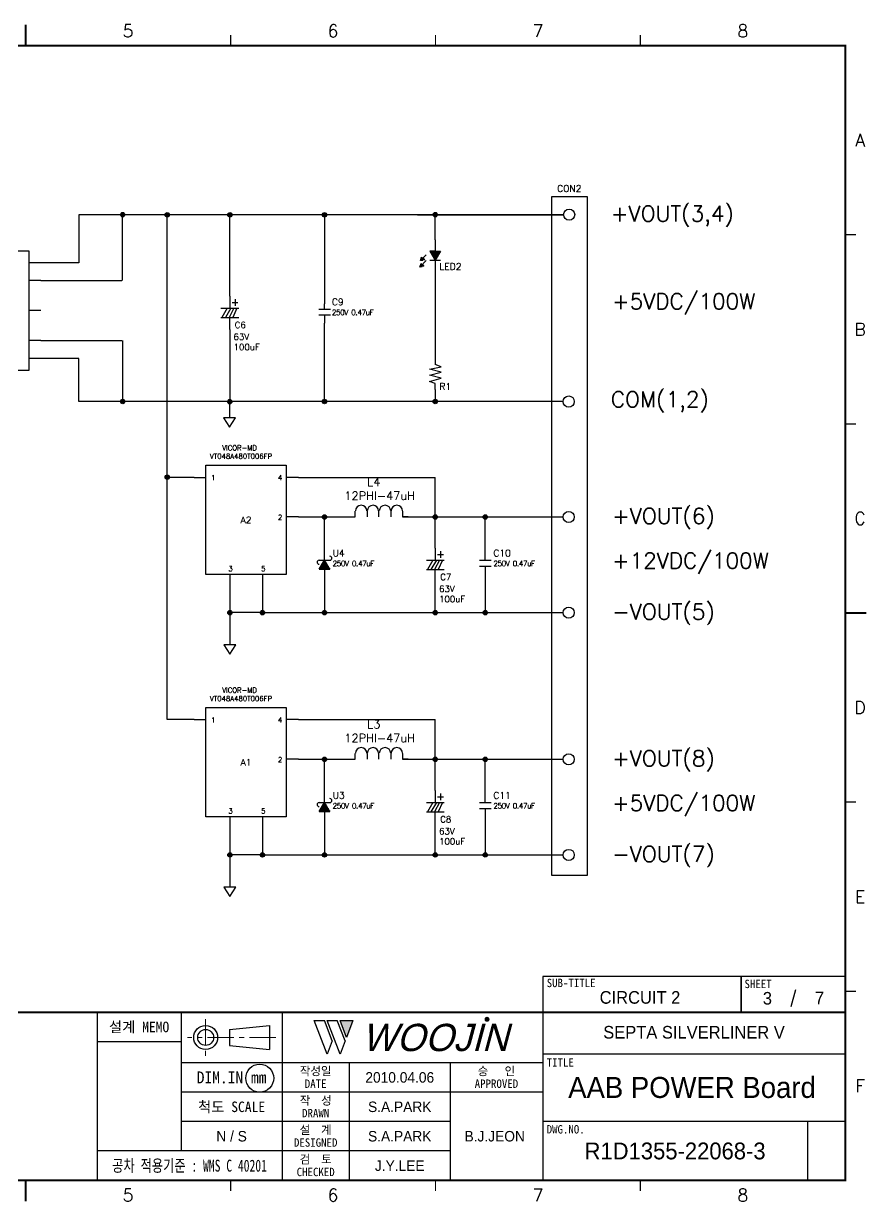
# Model space of a CAD drawing. Extents: x -1 to 953, y 0 to 280.
# Drawn here: x 198.9 to 399.7, y -0.2 to 280.2 of the extents above; entities that cross this region are included whole.
import ezdxf
from ezdxf.enums import TextEntityAlignment as Align

# ---------------------------------------------------------------- set-up
doc = ezdxf.new("R2010")
doc.units = 0
doc.header["$LTSCALE"] = 5
doc.header["$MEASUREMENT"] = 0
doc.linetypes.add('CENTER', pattern=[2, 1.25, -0.25, 0.25, -0.25])
doc.layers.get('0').update_dxf_attribs({"linetype": 'CONTINUOUS', "lineweight": 25})
for name, color, linetype, lineweight in [('2', 2, 'CENTER', 13), ('4', 4, 'CONTINUOUS', 18), ('6', 6, 'CONTINUOUS', 13)]:
    doc.layers.add(name, color=color, linetype=linetype, lineweight=lineweight)
for name, color, linetype in [('_______1', 160, 'CONTINUOUS'), ('SHEET', 3, 'CONTINUOUS'), ('문자', 4, 'CONTINUOUS'), ('테두리', 3, 'CONTINUOUS')]:
    doc.layers.add(name, color=color, linetype=linetype)
doc.styles.add('MARK', font='ARLRDBD.TTF')
doc.styles.get("Standard").update_dxf_attribs({"font": 'simplex.shx'})
doc.styles.add('굴림', font='')
doc.styles.add('굴림체', font='')
doc.styles.get('굴림').set_extended_font_data('Gulim')
doc.styles.get('굴림체').set_extended_font_data('GulimChe')

# ---------------------------------------------------------------- blocks, each defined once
blk = doc.blocks.new('B')
at = {"layer": '문자'}
blk.add_hatch(color=256, dxfattribs=at).paths.add_polyline_path([(13.79, 10), (15.31, 6), (16.84, 10)])
at = {"color": 4, "const_width": 0.6}
blk.add_lwpolyline([(48.46, 10.32, 1), (49.06, 10.32, 1)], format="xyb", close=True, dxfattribs=at)
at = {"layer": '문자'}
for p, q in [((10.73, 2), (7.68, 10)), ((7.68, 10), (10.09, 10)), ((11.94, 5.16), (10.09, 10)), ((10.73, 10), (13.15, 10)), ((13.79, 2), (10.73, 10)), ((14.99, 5.16), (13.15, 10)), ((13.79, 10), (16.84, 10)), ((15.31, 6), (13.79, 10)), ((16.84, 10), (15.31, 6)), ((11.94, 5.16), (10.73, 2)), ((14.99, 5.16), (13.79, 2))]:
    blk.add_line(p, q, dxfattribs=at)
at = {"layer": '문자', "style": 'MARK', "oblique": 15}
blk.add_text('WOOJIN', height=6.5, dxfattribs=at).set_placement((36.4, 6), align=Align.MIDDLE_CENTER)
blk = doc.blocks.new('C')
at = {"layer": '2'}
for p, q in [((252.83, 53.35), (252.83, 44.65)), ((269.53, 49), (248.48, 49))]:
    blk.add_line(p, q, dxfattribs=at)
at = {"layer": 'SHEET'}
for p, q in [((393.14, 60.3), (392.07, 56.28)), ((227, 55), (227, 15)), ((247, 55), (247, 22)), ((271, 55), (271, 15)), ((271, 55), (271, 15)), ((333, 55), (333, 15)), ((247, 48), (227, 48)), ((405, 45), (333, 45)), ((333, 43), (247, 43)), ((287, 43), (287, 15)), ((311, 43), (311, 15)), ((333, 36), (247, 36)), ((311, 29), (247, 29)), ((405, 29), (333, 29)), ((396, 29), (396, 15)), ((311, 22), (227, 22))]:
    blk.add_line(p, q, dxfattribs=at)
at = {"layer": 'SHEET', "color": 4}
for p, q in [((258.53, 50.9), (268.03, 51.85)), ((258.53, 50.9), (258.53, 47.1)), ((268.03, 51.85), (268.03, 46.15)), ((258.53, 47.1), (268.03, 46.15))]:
    blk.add_line(p, q, dxfattribs=at)
at = {"layer": 'SHEET'}
for points in [[(333, 55), (380.19, 55), (380.19, 63.49), (333, 63.49)], [(380.19, 55), (405, 55), (405, 63.49), (380.19, 63.49)]]:
    blk.add_lwpolyline(points, close=True, dxfattribs=at)
at = {"layer": 'SHEET', "color": 4}
for radius in [2.85, 1.9]:
    blk.add_circle((252.83, 49), radius, dxfattribs=at)
at = {"layer": 'SHEET'}
blk.add_circle((265.7, 39.32), 3.32, dxfattribs=at)
at = {"layer": '테두리'}
blk.add_line((405, 285), (405, 15), dxfattribs=at)
for points, const_width in [([(210, 290), (210, 285)], 0.5), ([(258.75, 287.5), (258.75, 285)], 0.3), ([(307.5, 287.5), (307.5, 285)], 0.3), ([(356.25, 287.5), (356.25, 285)], 0.3), ([(15, 285), (15, 15), (405, 15), (405, 285), (15, 285)], 0.5), ([(407.5, 240), (405, 240)], 0.3), ([(407.5, 195), (405, 195)], 0.3), ([(410, 150), (405, 150)], 0.5), ([(407.5, 105), (405, 105)], 0.3), ([(407.5, 60), (405, 60)], 0.3), ([(15, 55), (405, 55)], 0.5), ([(210, 10), (210, 15)], 0.5), ([(258.75, 12.5), (258.75, 15)], 0.3), ([(307.5, 12.5), (307.5, 15)], 0.3), ([(356.25, 12.5), (356.25, 15)], 0.3)]:
    blk.add_lwpolyline(points, dxfattribs=dict(at, const_width=const_width))
blk.add_blockref('B', (271, 43))
at = {"layer": '문자'}
for s, p in [('5', (234.38, 288.5)), ('6', (283.12, 288.5)), ('7', (331.88, 288.5)), ('8', (380.62, 288.5)), ('A', (408.5, 262.5)), ('B', (408.5, 217.5)), ('C', (408.5, 172.5)), ('D', (408.5, 127.5)), ('E', (408.5, 82.5)), ('F', (408.5, 37.5)), ('5', (234.38, 11.5)), ('6', (283.12, 11.5)), ('7', (331.88, 11.5)), ('8', (380.62, 11.5))]:
    blk.add_text(s, height=3, dxfattribs=at).set_placement(p, align=Align.MIDDLE)
at = {"layer": '문자', "style": '굴림체'}
for s, height, p in [('SUB-TITLE', 2, (339.77, 61.98)), ('SHEET', 2, (384.24, 61.74)), ('설계 MEMO', 2.5, (237, 51.5)), ('작성일', 2, (279, 41)), ('승   인', 2, (322, 41)), ('DIM.IN mm', 2.85, (259, 39.5)), ('DATE', 2, (279, 38)), ('APPROVED', 2, (322, 38)), ('척도 SCALE', 2.5, (259, 32.5)), ('작  성', 2, (279, 34)), ('DRAWN', 2, (279, 31)), ('설  계', 2, (279, 27)), ('DESIGNED', 2, (279, 24)), ('검  토', 2, (279, 20)), ('CHECKED', 2, (279, 17))]:
    blk.add_text(s, height=height, dxfattribs=at).set_placement(p, align=Align.MIDDLE_CENTER)
for s, p in [('TITLE', (333.95, 42.05)), ('DWG.NO.', (333.95, 26.15))]:
    blk.add_text(s, height=2, dxfattribs=at).set_placement(p)
at = {"layer": '문자', "style": '굴림체', "width": 0.75}
blk.add_text('공차 적용기준 : WMS C 40201', height=2.85, dxfattribs=at).set_placement((249, 18.5), align=Align.MIDDLE_CENTER)

msp = doc.modelspace()

# ---------------------------------------------------------------- hatches: boundary and pattern name
at = {"layer": '_______1'}
h = msp.add_hatch(color=7, dxfattribs=at)
edge = h.paths.add_edge_path()
edge.add_spline(control_points=[(222.52, 234.24), (222.8, 234.24), (223.03, 234.51), (223.03, 234.79), (223.03, 235.07), (222.8, 235.3), (222.52, 235.3), (222.25, 235.3), (221.97, 235.07), (221.97, 234.79), (221.97, 234.51), (222.25, 234.24), (222.52, 234.24)], knot_values=[0, 0, 0, 0, 1, 1, 1, 2, 2, 2, 3, 3, 3, 4, 4, 4, 4], degree=3, periodic=0)
h = msp.add_hatch(color=7, dxfattribs=at)
edge = h.paths.add_edge_path()
edge.add_spline(control_points=[(233.11, 234.21), (233.38, 234.21), (233.61, 234.49), (233.61, 234.77), (233.61, 235.04), (233.38, 235.27), (233.11, 235.27), (232.83, 235.27), (232.55, 235.04), (232.55, 234.77), (232.55, 234.49), (232.83, 234.21), (233.11, 234.21)], knot_values=[0, 0, 0, 0, 1, 1, 1, 2, 2, 2, 3, 3, 3, 4, 4, 4, 4], degree=3, periodic=0)
h = msp.add_hatch(color=7, dxfattribs=at)
edge = h.paths.add_edge_path()
edge.add_spline(control_points=[(248.03, 234.21), (248.3, 234.21), (248.53, 234.49), (248.53, 234.77), (248.53, 235.04), (248.3, 235.27), (248.03, 235.27), (247.75, 235.27), (247.47, 235.04), (247.47, 234.77), (247.47, 234.49), (247.75, 234.21), (248.03, 234.21)], knot_values=[0, 0, 0, 0, 1, 1, 1, 2, 2, 2, 3, 3, 3, 4, 4, 4, 4], degree=3, periodic=0)
h = msp.add_hatch(color=7, dxfattribs=at)
edge = h.paths.add_edge_path()
edge.add_spline(control_points=[(270.53, 234.21), (270.8, 234.21), (271.03, 234.49), (271.03, 234.77), (271.03, 235.04), (270.8, 235.27), (270.53, 235.27), (270.25, 235.27), (269.97, 235.04), (269.97, 234.77), (269.97, 234.49), (270.25, 234.21), (270.53, 234.21)], knot_values=[0, 0, 0, 0, 1, 1, 1, 2, 2, 2, 3, 3, 3, 4, 4, 4, 4], degree=3, periodic=0)
h = msp.add_hatch(color=7, dxfattribs=at)
edge = h.paths.add_edge_path()
edge.add_spline(control_points=[(296.86, 234.24), (297.14, 234.24), (297.37, 234.51), (297.37, 234.79), (297.37, 235.07), (297.14, 235.3), (296.86, 235.3), (296.58, 235.3), (296.31, 235.07), (296.31, 234.79), (296.31, 234.51), (296.58, 234.24), (296.86, 234.24)], knot_values=[0, 0, 0, 0, 1, 1, 1, 2, 2, 2, 3, 3, 3, 4, 4, 4, 4], degree=3, periodic=0)
h = msp.add_hatch(color=7, dxfattribs=at)
edge = h.paths.add_edge_path()
edge.add_spline(control_points=[(222.52, 189.8), (222.8, 189.8), (223.03, 190.08), (223.03, 190.35), (223.03, 190.63), (222.8, 190.86), (222.52, 190.86), (222.25, 190.86), (221.97, 190.63), (221.97, 190.35), (221.97, 190.08), (222.25, 189.8), (222.52, 189.8)], knot_values=[0, 0, 0, 0, 1, 1, 1, 2, 2, 2, 3, 3, 3, 4, 4, 4, 4], degree=3, periodic=0)
h = msp.add_hatch(color=7, dxfattribs=at)
edge = h.paths.add_edge_path()
edge.add_spline(control_points=[(247.98, 189.75), (248.25, 189.75), (248.49, 190.03), (248.49, 190.31), (248.49, 190.58), (248.25, 190.82), (247.98, 190.82), (247.7, 190.82), (247.43, 190.58), (247.43, 190.31), (247.43, 190.03), (247.7, 189.75), (247.98, 189.75)], knot_values=[0, 0, 0, 0, 1, 1, 1, 2, 2, 2, 3, 3, 3, 4, 4, 4, 4], degree=3, periodic=0)
h = msp.add_hatch(color=7, dxfattribs=at)
edge = h.paths.add_edge_path()
edge.add_spline(control_points=[(270.53, 189.78), (270.8, 189.78), (271.03, 190.05), (271.03, 190.33), (271.03, 190.61), (270.8, 190.84), (270.53, 190.84), (270.25, 190.84), (269.97, 190.61), (269.97, 190.33), (269.97, 190.05), (270.25, 189.78), (270.53, 189.78)], knot_values=[0, 0, 0, 0, 1, 1, 1, 2, 2, 2, 3, 3, 3, 4, 4, 4, 4], degree=3, periodic=0)
h = msp.add_hatch(color=7, dxfattribs=at)
edge = h.paths.add_edge_path()
edge.add_spline(control_points=[(296.86, 189.8), (297.14, 189.8), (297.37, 190.08), (297.37, 190.35), (297.37, 190.63), (297.14, 190.86), (296.86, 190.86), (296.58, 190.86), (296.31, 190.63), (296.31, 190.35), (296.31, 190.08), (296.58, 189.8), (296.86, 189.8)], knot_values=[0, 0, 0, 0, 1, 1, 1, 2, 2, 2, 3, 3, 3, 4, 4, 4, 4], degree=3, periodic=0)
h = msp.add_hatch(color=7, dxfattribs=at)
edge = h.paths.add_edge_path()
edge.add_spline(control_points=[(233.11, 171.78), (233.38, 171.78), (233.61, 172.05), (233.61, 172.33), (233.61, 172.61), (233.38, 172.84), (233.11, 172.84), (232.83, 172.84), (232.55, 172.61), (232.55, 172.33), (232.55, 172.05), (232.83, 171.78), (233.11, 171.78)], knot_values=[0, 0, 0, 0, 1, 1, 1, 2, 2, 2, 3, 3, 3, 4, 4, 4, 4], degree=3, periodic=0)
h = msp.add_hatch(color=7, dxfattribs=at)
edge = h.paths.add_edge_path()
edge.add_spline(control_points=[(270.53, 162.32), (270.8, 162.32), (271.03, 162.6), (271.03, 162.88), (271.03, 163.15), (270.8, 163.38), (270.53, 163.38), (270.25, 163.38), (269.97, 163.15), (269.97, 162.88), (269.97, 162.6), (270.25, 162.32), (270.53, 162.32)], knot_values=[0, 0, 0, 0, 1, 1, 1, 2, 2, 2, 3, 3, 3, 4, 4, 4, 4], degree=3, periodic=0)
h = msp.add_hatch(color=7, dxfattribs=at)
edge = h.paths.add_edge_path()
edge.add_spline(control_points=[(296.86, 162.32), (297.14, 162.32), (297.37, 162.6), (297.37, 162.88), (297.37, 163.15), (297.14, 163.38), (296.86, 163.38), (296.58, 163.38), (296.31, 163.15), (296.31, 162.88), (296.31, 162.6), (296.58, 162.32), (296.86, 162.32)], knot_values=[0, 0, 0, 0, 1, 1, 1, 2, 2, 2, 3, 3, 3, 4, 4, 4, 4], degree=3, periodic=0)
h = msp.add_hatch(color=7, dxfattribs=at)
edge = h.paths.add_edge_path()
edge.add_spline(control_points=[(308.77, 162.32), (309.05, 162.32), (309.28, 162.6), (309.28, 162.88), (309.28, 163.15), (309.05, 163.38), (308.77, 163.38), (308.5, 163.38), (308.22, 163.15), (308.22, 162.88), (308.22, 162.6), (308.5, 162.32), (308.77, 162.32)], knot_values=[0, 0, 0, 0, 1, 1, 1, 2, 2, 2, 3, 3, 3, 4, 4, 4, 4], degree=3, periodic=0)
h = msp.add_hatch(color=7, dxfattribs=at)
edge = h.paths.add_edge_path()
edge.add_spline(control_points=[(248.03, 139.56), (248.3, 139.56), (248.53, 139.84), (248.53, 140.11), (248.53, 140.39), (248.3, 140.62), (248.03, 140.62), (247.75, 140.62), (247.47, 140.39), (247.47, 140.11), (247.47, 139.84), (247.75, 139.56), (248.03, 139.56)], knot_values=[0, 0, 0, 0, 1, 1, 1, 2, 2, 2, 3, 3, 3, 4, 4, 4, 4], degree=3, periodic=0)
h = msp.add_hatch(color=7, dxfattribs=at)
edge = h.paths.add_edge_path()
edge.add_spline(control_points=[(255.78, 139.56), (256.06, 139.56), (256.29, 139.84), (256.29, 140.11), (256.29, 140.39), (256.06, 140.62), (255.78, 140.62), (255.51, 140.62), (255.23, 140.39), (255.23, 140.11), (255.23, 139.84), (255.51, 139.56), (255.78, 139.56)], knot_values=[0, 0, 0, 0, 1, 1, 1, 2, 2, 2, 3, 3, 3, 4, 4, 4, 4], degree=3, periodic=0)
h = msp.add_hatch(color=7, dxfattribs=at)
edge = h.paths.add_edge_path()
edge.add_spline(control_points=[(270.53, 139.56), (270.8, 139.56), (271.03, 139.84), (271.03, 140.11), (271.03, 140.39), (270.8, 140.62), (270.53, 140.62), (270.25, 140.62), (269.97, 140.39), (269.97, 140.11), (269.97, 139.84), (270.25, 139.56), (270.53, 139.56)], knot_values=[0, 0, 0, 0, 1, 1, 1, 2, 2, 2, 3, 3, 3, 4, 4, 4, 4], degree=3, periodic=0)
h = msp.add_hatch(color=7, dxfattribs=at)
edge = h.paths.add_edge_path()
edge.add_spline(control_points=[(296.86, 139.56), (297.14, 139.56), (297.37, 139.84), (297.37, 140.11), (297.37, 140.39), (297.14, 140.62), (296.86, 140.62), (296.58, 140.62), (296.31, 140.39), (296.31, 140.11), (296.31, 139.84), (296.58, 139.56), (296.86, 139.56)], knot_values=[0, 0, 0, 0, 1, 1, 1, 2, 2, 2, 3, 3, 3, 4, 4, 4, 4], degree=3, periodic=0)
h = msp.add_hatch(color=7, dxfattribs=at)
edge = h.paths.add_edge_path()
edge.add_spline(control_points=[(308.77, 139.56), (309.05, 139.56), (309.28, 139.84), (309.28, 140.11), (309.28, 140.39), (309.05, 140.62), (308.77, 140.62), (308.5, 140.62), (308.22, 140.39), (308.22, 140.11), (308.22, 139.84), (308.5, 139.56), (308.77, 139.56)], knot_values=[0, 0, 0, 0, 1, 1, 1, 2, 2, 2, 3, 3, 3, 4, 4, 4, 4], degree=3, periodic=0)
h = msp.add_hatch(color=7, dxfattribs=at)
edge = h.paths.add_edge_path()
edge.add_spline(control_points=[(270.53, 104.66), (270.8, 104.66), (271.03, 104.94), (271.03, 105.22), (271.03, 105.49), (270.8, 105.72), (270.53, 105.72), (270.25, 105.72), (269.97, 105.49), (269.97, 105.22), (269.97, 104.94), (270.25, 104.66), (270.53, 104.66)], knot_values=[0, 0, 0, 0, 1, 1, 1, 2, 2, 2, 3, 3, 3, 4, 4, 4, 4], degree=3, periodic=0)
h = msp.add_hatch(color=7, dxfattribs=at)
edge = h.paths.add_edge_path()
edge.add_spline(control_points=[(296.86, 104.66), (297.14, 104.66), (297.37, 104.94), (297.37, 105.22), (297.37, 105.49), (297.14, 105.72), (296.86, 105.72), (296.58, 105.72), (296.31, 105.49), (296.31, 105.22), (296.31, 104.94), (296.58, 104.66), (296.86, 104.66)], knot_values=[0, 0, 0, 0, 1, 1, 1, 2, 2, 2, 3, 3, 3, 4, 4, 4, 4], degree=3, periodic=0)
h = msp.add_hatch(color=7, dxfattribs=at)
edge = h.paths.add_edge_path()
edge.add_spline(control_points=[(308.77, 104.66), (309.05, 104.66), (309.28, 104.94), (309.28, 105.22), (309.28, 105.49), (309.05, 105.72), (308.77, 105.72), (308.5, 105.72), (308.22, 105.49), (308.22, 105.22), (308.22, 104.94), (308.5, 104.66), (308.77, 104.66)], knot_values=[0, 0, 0, 0, 1, 1, 1, 2, 2, 2, 3, 3, 3, 4, 4, 4, 4], degree=3, periodic=0)
h = msp.add_hatch(color=7, dxfattribs=at)
edge = h.paths.add_edge_path()
edge.add_spline(control_points=[(248.03, 81.9), (248.3, 81.9), (248.53, 82.17), (248.53, 82.45), (248.53, 82.73), (248.3, 82.96), (248.03, 82.96), (247.75, 82.96), (247.47, 82.73), (247.47, 82.45), (247.47, 82.17), (247.75, 81.9), (248.03, 81.9)], knot_values=[0, 0, 0, 0, 1, 1, 1, 2, 2, 2, 3, 3, 3, 4, 4, 4, 4], degree=3, periodic=0)
h = msp.add_hatch(color=7, dxfattribs=at)
edge = h.paths.add_edge_path()
edge.add_spline(control_points=[(255.78, 81.9), (256.06, 81.9), (256.29, 82.17), (256.29, 82.45), (256.29, 82.73), (256.06, 82.96), (255.78, 82.96), (255.51, 82.96), (255.23, 82.73), (255.23, 82.45), (255.23, 82.17), (255.51, 81.9), (255.78, 81.9)], knot_values=[0, 0, 0, 0, 1, 1, 1, 2, 2, 2, 3, 3, 3, 4, 4, 4, 4], degree=3, periodic=0)
h = msp.add_hatch(color=7, dxfattribs=at)
edge = h.paths.add_edge_path()
edge.add_spline(control_points=[(270.53, 81.9), (270.8, 81.9), (271.03, 82.17), (271.03, 82.45), (271.03, 82.73), (270.8, 82.96), (270.53, 82.96), (270.25, 82.96), (269.97, 82.73), (269.97, 82.45), (269.97, 82.17), (270.25, 81.9), (270.53, 81.9)], knot_values=[0, 0, 0, 0, 1, 1, 1, 2, 2, 2, 3, 3, 3, 4, 4, 4, 4], degree=3, periodic=0)
h = msp.add_hatch(color=7, dxfattribs=at)
edge = h.paths.add_edge_path()
edge.add_spline(control_points=[(296.86, 81.9), (297.14, 81.9), (297.37, 82.17), (297.37, 82.45), (297.37, 82.73), (297.14, 82.96), (296.86, 82.96), (296.58, 82.96), (296.31, 82.73), (296.31, 82.45), (296.31, 82.17), (296.58, 81.9), (296.86, 81.9)], knot_values=[0, 0, 0, 0, 1, 1, 1, 2, 2, 2, 3, 3, 3, 4, 4, 4, 4], degree=3, periodic=0)
h = msp.add_hatch(color=7, dxfattribs=at)
edge = h.paths.add_edge_path()
edge.add_spline(control_points=[(308.77, 81.9), (309.05, 81.9), (309.28, 82.17), (309.28, 82.45), (309.28, 82.73), (309.05, 82.96), (308.77, 82.96), (308.5, 82.96), (308.22, 82.73), (308.22, 82.45), (308.22, 82.17), (308.5, 81.9), (308.77, 81.9)], knot_values=[0, 0, 0, 0, 1, 1, 1, 2, 2, 2, 3, 3, 3, 4, 4, 4, 4], degree=3, periodic=0)

# ---------------------------------------------------------------- linework, layer by layer
for p, q in [((233.11, 172.28), (233.11, 234.74)), ((296.86, 228.8), (296.86, 234.74)), ((296.86, 193.22), (296.86, 190.31)), ((327.3, 190.31), (212.08, 190.31)), ((233.11, 114.62), (233.11, 177.08)), ((242.31, 175.14), (261.45, 175.14)), ((239.5, 172.28), (233.11, 172.28)), ((296.86, 162.85), (296.86, 172.28)), ((270.53, 152.57), (270.53, 162.85)), ((290.46, 162.85), (327.3, 162.85)), ((296.86, 155.42), (296.86, 162.85)), ((308.77, 153.86), (308.77, 162.85)), ((270.53, 150.45), (270.53, 140.09)), ((308.77, 149.2), (308.77, 140.09)), ((296.86, 140.09), (296.86, 147.52)), ((255.78, 140.09), (327.3, 140.09)), ((242.31, 117.48), (261.45, 117.48)), ((239.5, 114.62), (233.11, 114.62)), ((296.86, 105.19), (296.86, 114.62)), ((270.53, 94.91), (270.53, 105.19)), ((290.46, 105.19), (327.3, 105.19)), ((296.86, 97.76), (296.86, 105.19)), ((308.77, 96.2), (308.77, 105.19)), ((270.53, 92.79), (270.53, 82.43)), ((296.86, 82.43), (296.86, 89.86)), ((308.77, 91.54), (308.77, 82.43)), ((255.78, 82.43), (327.3, 82.43))]:
    msp.add_line(p, q)
for centre, start, end in [((269.24, 152.09), 90, 270), ((271.82, 153.04), 270, 90), ((271.82, 95.38), 270, 90), ((269.24, 94.43), 90, 270)]:
    msp.add_arc(centre, 0.473, start, end)
at = {"layer": '_______1', "color": 7}
for p, q in [((324.54, 239.03), (324.54, 77.63)), ((333.11, 239.03), (324.54, 239.03)), ((333.11, 77.63), (333.11, 239.03)), ((212.08, 234.74), (212.08, 223.31)), ((327.39, 234.74), (212.08, 234.74)), ((222.48, 219.12), (222.48, 234.74)), ((247.98, 215.38), (247.98, 234.72)), ((270.53, 234.72), (270.53, 213.6)), ((292.68, 234.74), (327.3, 234.74)), ((327.3, 234.74), (324.44, 234.74)), ((296.86, 228.8), (296.86, 227.32)), ((296.86, 227.51), (296.86, 223.31)), ((164.5, 226.17), (200.17, 226.17)), ((200.17, 226.17), (200.17, 197.69)), ((294.74, 225.25), (293.36, 223.87)), ((293.36, 223.87), (293.63, 224.7)), ((293.54, 224.42), (293.95, 224.42)), ((293.59, 224.51), (293.82, 224.51)), ((293.63, 224.7), (294.19, 224.24)), ((293.63, 224.7), (293.63, 224.7)), ((293.63, 223.91), (293.63, 224.7)), ((293.77, 223.96), (293.77, 224.56)), ((293.91, 224), (293.91, 224.47)), ((296.86, 226.08), (295.57, 226.08)), ((295.57, 226.08), (296.86, 223.96)), ((295.57, 226.08), (296.86, 226.08)), ((295.57, 226.08), (295.57, 226.08)), ((295.71, 225.94), (296.86, 225.94)), ((295.75, 225.85), (295.75, 226.08)), ((295.75, 225.8), (296.86, 225.8)), ((295.84, 225.66), (296.86, 225.66)), ((295.89, 225.62), (295.89, 226.08)), ((295.98, 225.53), (296.86, 225.53)), ((296.03, 225.39), (296.03, 226.08)), ((296.03, 225.39), (296.86, 225.39)), ((296.12, 225.25), (296.86, 225.25)), ((296.17, 225.11), (296.17, 226.08)), ((296.17, 225.11), (296.86, 225.11)), ((296.31, 224.93), (296.31, 226.08)), ((296.31, 224.97), (296.86, 224.97)), ((296.35, 224.83), (296.86, 224.83)), ((296.44, 224.7), (296.44, 226.08)), ((296.44, 224.7), (296.86, 224.7)), ((296.54, 224.51), (296.86, 224.51)), ((296.58, 224.42), (296.58, 226.08)), ((296.63, 224.42), (296.86, 224.42)), ((296.72, 224.19), (296.72, 226.08)), ((296.86, 226.08), (298.1, 226.08)), ((298.1, 226.08), (296.86, 223.96)), ((296.86, 223.96), (296.86, 226.08)), ((296.86, 226.08), (298.1, 226.08)), ((296.86, 223.96), (296.86, 226.08)), ((296.86, 223.96), (296.86, 226.08)), ((296.86, 223.96), (296.86, 226.08)), ((296.86, 225.94), (298.06, 225.94)), ((296.86, 225.8), (297.97, 225.8)), ((296.86, 225.66), (297.92, 225.66)), ((296.86, 225.53), (297.78, 225.53)), ((296.86, 225.39), (297.73, 225.39)), ((296.86, 225.25), (297.64, 225.25)), ((296.86, 225.11), (297.55, 225.11)), ((296.86, 224.97), (297.46, 224.97)), ((296.86, 224.83), (297.37, 224.83)), ((296.86, 224.7), (297.27, 224.7)), ((296.86, 224.51), (297.18, 224.51)), ((296.86, 224.42), (297.14, 224.42)), ((297, 224.24), (297, 226.08)), ((297.14, 224.47), (297.14, 226.08)), ((297.27, 224.7), (297.27, 226.08)), ((297.41, 224.97), (297.41, 226.08)), ((297.55, 225.2), (297.55, 226.08)), ((297.73, 225.39), (297.73, 226.08)), ((297.83, 225.62), (297.83, 226.08)), ((298.01, 225.85), (298.01, 226.08)), ((298.1, 226.08), (298.1, 226.08)), ((203.03, 223.31), (200.17, 223.31)), ((212.08, 223.31), (203.03, 223.31)), ((293.22, 222.3), (293.49, 223.13)), ((294.19, 222.58), (293.22, 222.3)), ((293.22, 222.3), (293.22, 222.3)), ((293.22, 222.3), (293.22, 222.3)), ((293.26, 222.44), (293.77, 222.44)), ((293.31, 222.58), (294.19, 222.58)), ((294.37, 224.14), (293.36, 223.87)), ((293.36, 223.87), (293.36, 223.87)), ((293.36, 223.87), (293.36, 223.87)), ((294.74, 223.87), (293.36, 222.44)), ((293.36, 222.71), (294.05, 222.71)), ((293.36, 222.34), (293.36, 222.71)), ((293.4, 223.96), (293.91, 223.96)), ((293.4, 222.85), (293.86, 222.85)), ((293.49, 224.24), (294.19, 224.24)), ((293.49, 223.91), (293.49, 224.24)), ((293.49, 224.14), (294.37, 224.14)), ((293.49, 223.13), (294.05, 222.71)), ((293.49, 223.13), (293.49, 223.13)), ((293.49, 222.34), (293.49, 223.13)), ((293.49, 223.04), (293.63, 223.04)), ((293.63, 222.44), (293.63, 223.04)), ((293.77, 222.48), (293.77, 222.9)), ((293.91, 222.53), (293.91, 222.81)), ((294.05, 224.1), (294.05, 224.37)), ((294.05, 222.71), (294.19, 222.58)), ((294.05, 222.53), (294.05, 222.71)), ((294.19, 224.24), (294.37, 224.14)), ((294.19, 224.1), (294.19, 224.24)), ((294.19, 222.58), (294.19, 222.58)), ((294.37, 224.14), (294.37, 224.14)), ((295.57, 223.96), (298.1, 223.96)), ((296.67, 224.24), (296.86, 224.24)), ((296.81, 224.14), (296.86, 224.14)), ((296.86, 224.24), (297, 224.24)), ((296.86, 224.14), (296.95, 224.14)), ((296.86, 223.96), (296.86, 223.96)), ((296.86, 223.96), (296.86, 223.96)), ((296.86, 223.31), (296.86, 200.55)), ((203.03, 219.12), (200.17, 219.12)), ((203.03, 219.12), (222.29, 219.12)), ((247.98, 215.38), (247.98, 212.53)), ((248.55, 213.86), (249.93, 213.86)), ((249.26, 214.67), (249.26, 213.1)), ((270.53, 212.31), (270.53, 213.6)), ((203.03, 211.98), (200.17, 211.98)), ((245.88, 212.53), (250.12, 212.53)), ((247.41, 212.53), (246.12, 210.34)), ((248.26, 212.53), (246.98, 210.34)), ((248.98, 212.53), (247.84, 210.34)), ((249.69, 212.53), (248.69, 210.34)), ((269.15, 212.31), (271.96, 212.31)), ((269.15, 210.93), (271.96, 210.93)), ((270.53, 210.93), (270.53, 209.54)), ((245.88, 210.34), (250.12, 210.34)), ((247.98, 207.48), (247.98, 210.34)), ((270.53, 210.37), (270.53, 208.94)), ((270.53, 190.29), (270.53, 208.94)), ((203.03, 204.83), (200.17, 204.83)), ((203.03, 204.83), (222.29, 204.83)), ((222.48, 204.83), (222.48, 190.31)), ((247.98, 207.48), (247.98, 190.29)), ((203.03, 200.55), (200.17, 200.55)), ((212.08, 200.55), (203.03, 200.55)), ((212.08, 190.31), (212.08, 200.55)), ((296.86, 200.55), (296.86, 199.16)), ((298.29, 198.57), (296.86, 199.16)), ((200.17, 197.69), (164.5, 197.69)), ((295.48, 198.01), (298.29, 198.57)), ((298.29, 197.27), (295.48, 198.01)), ((295.48, 196.63), (298.29, 197.27)), ((298.29, 195.89), (295.48, 196.63)), ((295.48, 195.06), (298.29, 195.89)), ((296.86, 194.6), (295.48, 195.06)), ((296.86, 193.22), (296.86, 194.6)), ((247.93, 186.41), (246.5, 186.41)), ((246.5, 186.41), (247.93, 184.21)), ((247.93, 187.07), (247.93, 186.41)), ((247.93, 184.21), (249.36, 186.41)), ((249.36, 186.41), (247.93, 186.41)), ((242.31, 149.13), (242.31, 175.14)), ((261.45, 175.14), (261.45, 149.13)), ((239.5, 172.28), (242.31, 172.28)), ((264.31, 172.28), (261.45, 172.28)), ((264.31, 172.28), (296.86, 172.28)), ((264.31, 162.85), (261.45, 162.85)), ((264.31, 162.85), (276.4, 162.85)), ((276.4, 162.85), (277.83, 162.85)), ((276.4, 162.85), (277.83, 162.85)), ((277.83, 162.85), (277.83, 164.24)), ((280.64, 164.24), (280.64, 162.85)), ((283.41, 164.24), (283.41, 162.85)), ((286.27, 164.24), (286.27, 162.85)), ((289.08, 164.24), (289.08, 162.85)), ((289.08, 162.85), (290.46, 162.85)), ((290.46, 162.85), (289.08, 162.85)), ((296.86, 155.42), (296.86, 152.57)), ((298.15, 154.71), (298.15, 153.14)), ((269.24, 152.57), (271.82, 152.57)), ((269.24, 150.45), (270.53, 152.57)), ((269.98, 151.6), (269.98, 150.45)), ((269.98, 151.55), (270.53, 151.55)), ((270.02, 151.69), (270.53, 151.69)), ((270.11, 151.83), (270.53, 151.83)), ((270.11, 151.83), (270.11, 150.45)), ((270.21, 152.01), (270.53, 152.01)), ((270.25, 152.11), (270.25, 150.45)), ((270.3, 152.11), (270.53, 152.11)), ((270.34, 152.29), (270.53, 152.29)), ((270.39, 152.34), (270.39, 150.45)), ((270.48, 152.38), (270.53, 152.38)), ((271.77, 150.45), (270.53, 152.57)), ((270.53, 152.57), (270.53, 150.45)), ((270.53, 152.57), (270.53, 152.57)), ((270.53, 152.57), (270.53, 150.45)), ((270.53, 152.57), (270.53, 150.45)), ((270.53, 152.57), (270.53, 152.57)), ((270.53, 152.57), (270.53, 150.45)), ((270.53, 152.38), (270.62, 152.38)), ((270.53, 152.29), (270.67, 152.29)), ((270.53, 152.11), (270.81, 152.11)), ((270.53, 152.01), (270.85, 152.01)), ((270.53, 151.83), (270.94, 151.83)), ((270.53, 151.69), (271.04, 151.69)), ((270.53, 151.55), (271.13, 151.55)), ((270.67, 152.29), (270.67, 150.45)), ((270.81, 152.06), (270.81, 150.45)), ((270.94, 151.83), (270.94, 150.45)), ((271.08, 151.55), (271.08, 150.45)), ((294.76, 152.57), (299, 152.57)), ((296.29, 152.57), (295, 150.38)), ((297.15, 152.57), (295.86, 150.38)), ((297.86, 152.57), (296.72, 150.38)), ((297.43, 153.9), (298.81, 153.9)), ((298.57, 152.57), (297.57, 150.38)), ((307.39, 152.57), (310.2, 152.57)), ((308.77, 152.57), (308.77, 153.86)), ((261.45, 149.13), (242.31, 149.13)), ((248.03, 149.13), (248.03, 140.09)), ((255.78, 149.13), (255.78, 140.09)), ((270.53, 150.45), (269.24, 150.45)), ((269.24, 150.45), (270.53, 150.45)), ((269.24, 150.45), (269.24, 150.45)), ((269.38, 150.58), (270.53, 150.58)), ((269.42, 150.72), (270.53, 150.72)), ((269.42, 150.68), (269.42, 150.45)), ((269.51, 150.86), (270.53, 150.86)), ((269.56, 150.91), (269.56, 150.45)), ((269.65, 151), (270.53, 151)), ((269.7, 151.14), (270.53, 151.14)), ((269.7, 151.14), (269.7, 150.45)), ((269.79, 151.28), (270.53, 151.28)), ((269.84, 151.41), (270.53, 151.41)), ((269.84, 151.41), (269.84, 150.45)), ((270.53, 151.41), (271.22, 151.41)), ((270.53, 151.28), (271.31, 151.28)), ((270.53, 151.14), (271.4, 151.14)), ((270.53, 151), (271.45, 151)), ((270.53, 150.86), (271.59, 150.86)), ((270.53, 150.72), (271.63, 150.72)), ((270.53, 150.58), (271.73, 150.58)), ((270.53, 150.45), (271.77, 150.45)), ((270.53, 150.45), (271.77, 150.45)), ((271.22, 151.32), (271.22, 150.45)), ((271.4, 151.14), (271.4, 150.45)), ((271.5, 150.91), (271.5, 150.45)), ((271.68, 150.68), (271.68, 150.45)), ((271.77, 150.45), (271.77, 150.45)), ((294.76, 150.38), (299, 150.38)), ((296.86, 147.52), (296.86, 150.38)), ((307.39, 151.18), (310.2, 151.18)), ((308.77, 151.18), (308.77, 149.8)), ((308.77, 150.63), (308.77, 149.2)), ((255.78, 140.09), (248.03, 140.09)), ((248.03, 140.09), (248.03, 133.09)), ((248.03, 132.42), (246.6, 132.42)), ((246.6, 132.42), (248.03, 130.23)), ((248.03, 133.09), (248.03, 132.42)), ((248.03, 130.23), (249.45, 132.42)), ((249.45, 132.42), (248.03, 132.42)), ((242.31, 91.47), (242.31, 117.48)), ((261.45, 117.48), (261.45, 91.47)), ((239.5, 114.62), (242.31, 114.62)), ((264.31, 114.62), (261.45, 114.62)), ((264.31, 114.62), (296.86, 114.62)), ((264.31, 105.19), (261.45, 105.19)), ((264.31, 105.19), (276.4, 105.19)), ((276.4, 105.19), (277.83, 105.19)), ((276.4, 105.19), (277.83, 105.19)), ((277.83, 105.19), (277.83, 106.58)), ((280.64, 106.58), (280.64, 105.19)), ((283.41, 106.58), (283.41, 105.19)), ((286.27, 106.58), (286.27, 105.19)), ((289.08, 106.58), (289.08, 105.19)), ((289.08, 105.19), (290.46, 105.19)), ((290.46, 105.19), (289.08, 105.19)), ((296.86, 97.76), (296.86, 94.91)), ((297.43, 96.24), (298.81, 96.24)), ((298.15, 97.05), (298.15, 95.48)), ((308.77, 94.91), (308.77, 96.2)), ((269.24, 94.91), (271.82, 94.91)), ((269.24, 92.79), (270.53, 94.91)), ((270.53, 92.79), (269.24, 92.79)), ((269.24, 92.79), (270.53, 92.79)), ((269.24, 92.79), (269.24, 92.79)), ((269.38, 92.92), (270.53, 92.92)), ((269.42, 93.06), (270.53, 93.06)), ((269.42, 93.02), (269.42, 92.79)), ((269.51, 93.2), (270.53, 93.2)), ((269.56, 93.25), (269.56, 92.79)), ((269.65, 93.34), (270.53, 93.34)), ((269.7, 93.48), (270.53, 93.48)), ((269.7, 93.48), (269.7, 92.79)), ((269.79, 93.62), (270.53, 93.62)), ((269.84, 93.75), (270.53, 93.75)), ((269.84, 93.75), (269.84, 92.79)), ((269.98, 93.94), (269.98, 92.79)), ((269.98, 93.89), (270.53, 93.89)), ((270.02, 94.03), (270.53, 94.03)), ((270.11, 94.17), (270.53, 94.17)), ((270.11, 94.17), (270.11, 92.79)), ((270.21, 94.35), (270.53, 94.35)), ((270.25, 94.45), (270.25, 92.79)), ((270.3, 94.45), (270.53, 94.45)), ((270.34, 94.63), (270.53, 94.63)), ((270.39, 94.68), (270.39, 92.79)), ((270.48, 94.72), (270.53, 94.72)), ((271.77, 92.79), (270.53, 94.91)), ((270.53, 94.91), (270.53, 92.79)), ((270.53, 94.91), (270.53, 94.91)), ((270.53, 94.91), (270.53, 92.79)), ((270.53, 94.91), (270.53, 92.79)), ((270.53, 94.91), (270.53, 94.91)), ((270.53, 94.91), (270.53, 92.79)), ((270.53, 94.72), (270.62, 94.72)), ((270.53, 94.63), (270.67, 94.63)), ((270.53, 94.45), (270.81, 94.45)), ((270.53, 94.35), (270.85, 94.35)), ((270.53, 94.17), (270.94, 94.17)), ((270.53, 94.03), (271.04, 94.03)), ((270.53, 93.89), (271.13, 93.89)), ((270.53, 93.75), (271.22, 93.75)), ((270.53, 93.62), (271.31, 93.62)), ((270.53, 93.48), (271.4, 93.48)), ((270.53, 93.34), (271.45, 93.34)), ((270.53, 93.2), (271.59, 93.2)), ((270.53, 93.06), (271.63, 93.06)), ((270.53, 92.92), (271.73, 92.92)), ((270.53, 92.79), (271.77, 92.79)), ((270.53, 92.79), (271.77, 92.79)), ((270.67, 94.63), (270.67, 92.79)), ((270.81, 94.4), (270.81, 92.79)), ((270.94, 94.17), (270.94, 92.79)), ((271.08, 93.89), (271.08, 92.79)), ((271.22, 93.66), (271.22, 92.79)), ((271.4, 93.48), (271.4, 92.79)), ((271.5, 93.25), (271.5, 92.79)), ((271.68, 93.02), (271.68, 92.79)), ((271.77, 92.79), (271.77, 92.79)), ((294.76, 94.91), (299, 94.91)), ((294.76, 92.72), (299, 92.72)), ((296.29, 94.91), (295, 92.72)), ((297.15, 94.91), (295.86, 92.72)), ((297.86, 94.91), (296.72, 92.72)), ((296.86, 89.86), (296.86, 92.72)), ((298.57, 94.91), (297.57, 92.72)), ((307.39, 94.91), (310.2, 94.91)), ((307.39, 93.52), (310.2, 93.52)), ((308.77, 93.52), (308.77, 92.14)), ((308.77, 92.97), (308.77, 91.54)), ((261.45, 91.47), (242.31, 91.47)), ((248.03, 91.47), (248.03, 82.43)), ((255.78, 91.47), (255.78, 82.43)), ((255.78, 82.43), (248.03, 82.43)), ((248.03, 82.43), (248.03, 75.43)), ((324.54, 77.63), (333.11, 77.63)), ((248.03, 74.76), (246.6, 74.76)), ((246.6, 74.76), (248.03, 72.57)), ((248.03, 75.43), (248.03, 74.76)), ((248.03, 72.57), (249.45, 74.76)), ((249.45, 74.76), (248.03, 74.76))]:
    msp.add_line(p, q, dxfattribs=at)
msp.add_lwpolyline([(247.93, 190.26), (247.93, 187.07)], dxfattribs=at)
for centre in [(328.73, 234.79), (328.63, 190.31), (328.63, 162.85), (328.63, 140.09), (328.63, 105.19), (328.63, 82.43)]:
    msp.add_circle(centre, 1.33, dxfattribs=at)
for centre in [(222.52, 234.77), (233.11, 234.74), (248.03, 234.74), (270.53, 234.74), (296.86, 234.77), (222.52, 190.33), (247.98, 190.29), (270.53, 190.31), (296.86, 190.33), (233.11, 172.31), (270.53, 162.85), (296.86, 162.85), (308.77, 162.85), (248.03, 140.09), (255.78, 140.09), (270.53, 140.09), (296.86, 140.09), (308.77, 140.09), (270.53, 105.19), (296.86, 105.19), (308.77, 105.19), (248.03, 82.43), (255.78, 82.43), (270.53, 82.43), (296.86, 82.43), (308.77, 82.43)]:
    msp.add_ellipse(centre, major_axis=(0, -0.53), ratio=0.956389, dxfattribs=at)
for points in [[(280.6, 164.28), (280.6, 165.02), (280, 165.62), (279.26, 165.62), (278.52, 165.62), (277.88, 165.02), (277.88, 164.28)], [(283.41, 164.28), (283.41, 165.02), (282.81, 165.62), (282.07, 165.62), (281.33, 165.62), (280.69, 165.02), (280.69, 164.28)], [(286.27, 164.28), (286.27, 165.02), (285.67, 165.62), (284.93, 165.62), (284.19, 165.62), (283.55, 165.02), (283.55, 164.28)], [(289.08, 164.28), (289.08, 165.02), (288.48, 165.62), (287.74, 165.62), (287, 165.62), (286.36, 165.02), (286.36, 164.28)], [(280.6, 106.62), (280.6, 107.36), (280, 107.96), (279.26, 107.96), (278.52, 107.96), (277.88, 107.36), (277.88, 106.62)], [(283.41, 106.62), (283.41, 107.36), (282.81, 107.96), (282.07, 107.96), (281.33, 107.96), (280.69, 107.36), (280.69, 106.62)], [(286.27, 106.62), (286.27, 107.36), (285.67, 107.96), (284.93, 107.96), (284.19, 107.96), (283.55, 107.36), (283.55, 106.62)], [(289.08, 106.62), (289.08, 107.36), (288.48, 107.96), (287.74, 107.96), (287, 107.96), (286.36, 107.36), (286.36, 106.62)]]:
    msp.add_open_spline(points, degree=3, knots=[0, 0, 0, 0, 1, 1, 1, 2, 2, 2, 2], dxfattribs=at)

# ---------------------------------------------------------------- block references
msp.add_blockref('C', (-10.57, -10))

# ---------------------------------------------------------------- texts
at = {"linetype": 'Continuous', "lineweight": 0}
for s, p in [('C6', (250.49, 208.54)), ('C7', (299.37, 148.58)), ('C8', (299.37, 90.92))]:
    msp.add_text(s, height=1.5, dxfattribs=at).set_placement(p, align=Align.MIDDLE_CENTER)
at = {"color": 4, "style": '굴림'}
for s, p in [('2010.04.06', (288.43, 29.5)), ('S.A.PARK', (288.43, 22.5)), ('S.A.PARK', (288.43, 15.5)), ('B.J.JEON', (311.02, 15.5)), ('J.Y.LEE', (288.43, 8.5))]:
    msp.add_text(s, height=2.5, dxfattribs=at).set_placement(p, align=Align.MIDDLE_CENTER)
at = {"linetype": 'Continuous', "lineweight": 0}
for s, insert, char_height, width, attachment_point in [('CON2', (325.88, 241.8), 1.584, 21.0456, 1), ('+VOUT(3,4)', (338.67, 236.91), 3.75, 12.6973, 1), ('LED2', (297.89, 223.22), 1.584, 21.0456, 1), ('+5VDC/100W', (338.95, 216.05), 3.75, 12.6973, 1), ('C9\\P{\\H0.8x;\\T0.9;250V 0.47uF}', (272.29, 214.8), 1.584, 21.0456, 1), ('63V', (248.9, 206.46), 1.5, 18.5247, 1), ('100uF', (248.9, 204.01), 1.5, 18.5247, 1), ('R1', (297.89, 194.7), 1.584, 21.0456, 1), ('COM(1,2)', (338.67, 192.71), 3.75, 12.6973, 1), ('{\\W4.71025; }VICOR-MD\\P{\\W1.18393; }VT048A480T006FP', (242.31, 179.9), 1.2, 19.1423, 1), ('1', (243.53, 172.8), 1.2, 15.9437, 1), ('4', (259.45, 172.8), 1.2, 15.9437, 1), ('    L4\\P12PHI-47uH', (275.26, 172.18), 1.98, 21.0456, 1), ('+VOUT(6)', (338.96, 164.95), 3.75, 12.6973, 1), ('A2', (251.88, 162.13), 1.575, 19.1423, 5), ('2', (259.45, 163.37), 1.2, 15.9437, 1), ('U4\\P{\\H0.8x;\\T0.9;250V 0.47uF}', (272.46, 155.06), 1.584, 21.0456, 1), ('C10\\P{\\H0.8x;\\T0.9;250V 0.47uF}', (310.71, 155.06), 1.584, 21.0456, 1), ('+12VDC/100W', (338.95, 154.34), 3.75, 12.6973, 1), ('3', (247.66, 151.13), 1.2, 15.9437, 1), ('5', (255.46, 151.13), 1.2, 15.9437, 1), ('63V', (297.78, 146.5), 1.5, 18.5247, 1), ('100uF', (297.78, 144.05), 1.5, 18.5247, 1), ('-VOUT(5)', (338.96, 142.18), 3.75, 12.6973, 1), ('{\\W4.71025; }VICOR-MD\\P{\\W1.18393; }VT048A480T006FP', (242.31, 122.24), 1.2, 19.1423, 1), ('1', (243.53, 115.14), 1.2, 15.9437, 1), ('4', (259.45, 115.14), 1.2, 15.9437, 1), ('    L3\\P12PHI-47uH', (275.26, 114.52), 1.98, 21.0456, 1), ('+VOUT(8)', (338.96, 107.29), 3.75, 12.6973, 1), ('A1', (251.88, 104.47), 1.575, 19.1423, 5), ('2', (259.45, 105.71), 1.2, 15.9437, 1), ('U3\\P{\\H0.8x;\\T0.9;250V 0.47uF}', (272.46, 97.4), 1.584, 21.0456, 1), ('C11\\P{\\H0.8x;\\T0.9;250V 0.47uF}', (310.71, 97.4), 1.584, 21.0456, 1), ('+5VDC/100W', (338.95, 96.68), 3.75, 12.6973, 1), ('3', (247.66, 93.47), 1.2, 15.9437, 1), ('5', (255.46, 93.47), 1.2, 15.9437, 1), ('63V', (297.78, 88.83), 1.5, 18.5247, 1), ('100uF', (297.78, 86.39), 1.5, 18.5247, 1), ('-VOUT(7)', (338.96, 84.52), 3.75, 12.6973, 1)]:
    msp.add_mtext(s, dxfattribs=dict(at, insert=insert, char_height=char_height, width=width, attachment_point=attachment_point))
at = {"layer": '4', "style": '굴림'}
for s, height, p in [('CIRCUIT 2', 3, (345.58, 48.53)), ('3', 3, (375.89, 48.33)), ('7', 3, (388.28, 48.38)), ('SEPTA SILVERLINER V', 3, (358.43, 40.24)), ('AAB POWER Board', 5, (357.95, 27.11))]:
    msp.add_text(s, height=height, dxfattribs=at).set_placement(p, align=Align.MIDDLE_CENTER)
at = {"layer": '6', "char_height": 3.5278, "width": 39.2183, "attachment_point": 4}
for insert in [(295.11, 181.28), (295.11, 173.63)]:
    msp.add_mtext('{\\fﾱﾼﾸﾲ|b0|i0|c129;\\C7;', dxfattribs=dict(at, insert=insert))
at = {"layer": '문자', "style": '굴림'}
for s, height, p in [('N / S', 2.5, (248.43, 15.5)), ('R1D1355-22068-3', 4, (353.93, 12))]:
    msp.add_text(s, height=height, dxfattribs=at).set_placement(p, align=Align.MIDDLE_CENTER)

doc.saveas('drawing.dxf')
